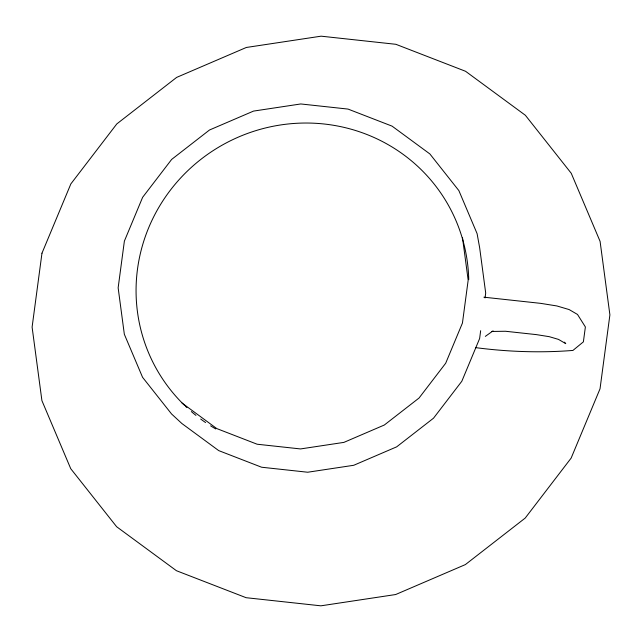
<?xml version="1.0" encoding="UTF-8"?>
<svg xmlns="http://www.w3.org/2000/svg" width="642" height="642" viewBox="0 0 642 642"><rect width="100%" height="100%" fill="white"/><g stroke="black" fill="none" stroke-linecap="round" stroke-linejoin="round"><path stroke-width="0.96" d="M480.665 330.702L479.614 338.567L461.823 381.252L433.527 418.183L396.668 446.848L353.742 465.281L307.678 472.231L261.631 467.232L218.721 450.612L181.879 423.519L171.566 413.97L142.564 377.303L124.339 334.273L118.144 287.825L124.379 241.103L142.636 197.303L171.663 159.409L209.493 130.005L253.534 111.09L300.785 103.956L348.044 109.084L392.069 126.137L429.867 153.936L458.869 190.602L477.094 233.632L479.654 247.756L485.697 293.033L485.039 297.944M485.32 336.392L493.064 330.863M491.419 331.465L505.439 331.256L536.439 334.626L549.319 336.689L558.5 339.401L565.754 343.63L564.422 342.146M483.899 297.19L540.652 303.353L556.879 305.953L569.141 309.572L577.503 314.452L585.376 326.955L583.385 341.857L572.937 350.428C540.652 352.988 507.629 351.84 475.513 347.611M182.039 403.048L216.739 428.567L257.145 444.224L300.52 448.935L343.895 442.386L384.325 425.02L419.041 398.032L445.684 363.244L462.441 323.046L468.17 280.161L462.473 237.524M463.404 242.178A167.345 163.06 -28.7 0 1 468.756 279.599M215.736 428.944A167.345 163.06 -28.7 0 1 210.624 425.847M205.6 422.548A167.345 163.06 -28.7 0 1 200.697 419.057M195.938 415.39A167.345 163.06 -28.7 0 1 191.324 411.562M186.894 407.59A167.345 163.06 -28.7 0 1 185.458 406.242M184.744 405.559A167.345 163.06 -28.7 0 1 219.307 146.801A167.345 163.06 -28.7 0 1 463.147 241.232M41.971 253.197L32.1 327.123L41.915 400.632L70.748 468.708L116.635 526.729L176.454 570.722L246.119 597.702L320.888 605.823L395.665 594.532L465.354 564.599L525.204 518.07L571.139 458.107L600.029 388.803L609.9 314.877L600.085 241.368L571.252 173.292L525.365 115.271L465.546 71.278L395.881 44.298L321.112 36.177L246.335 47.468L176.646 77.401L116.796 123.93L70.861 183.893L41.971 253.197"/></g></svg>
